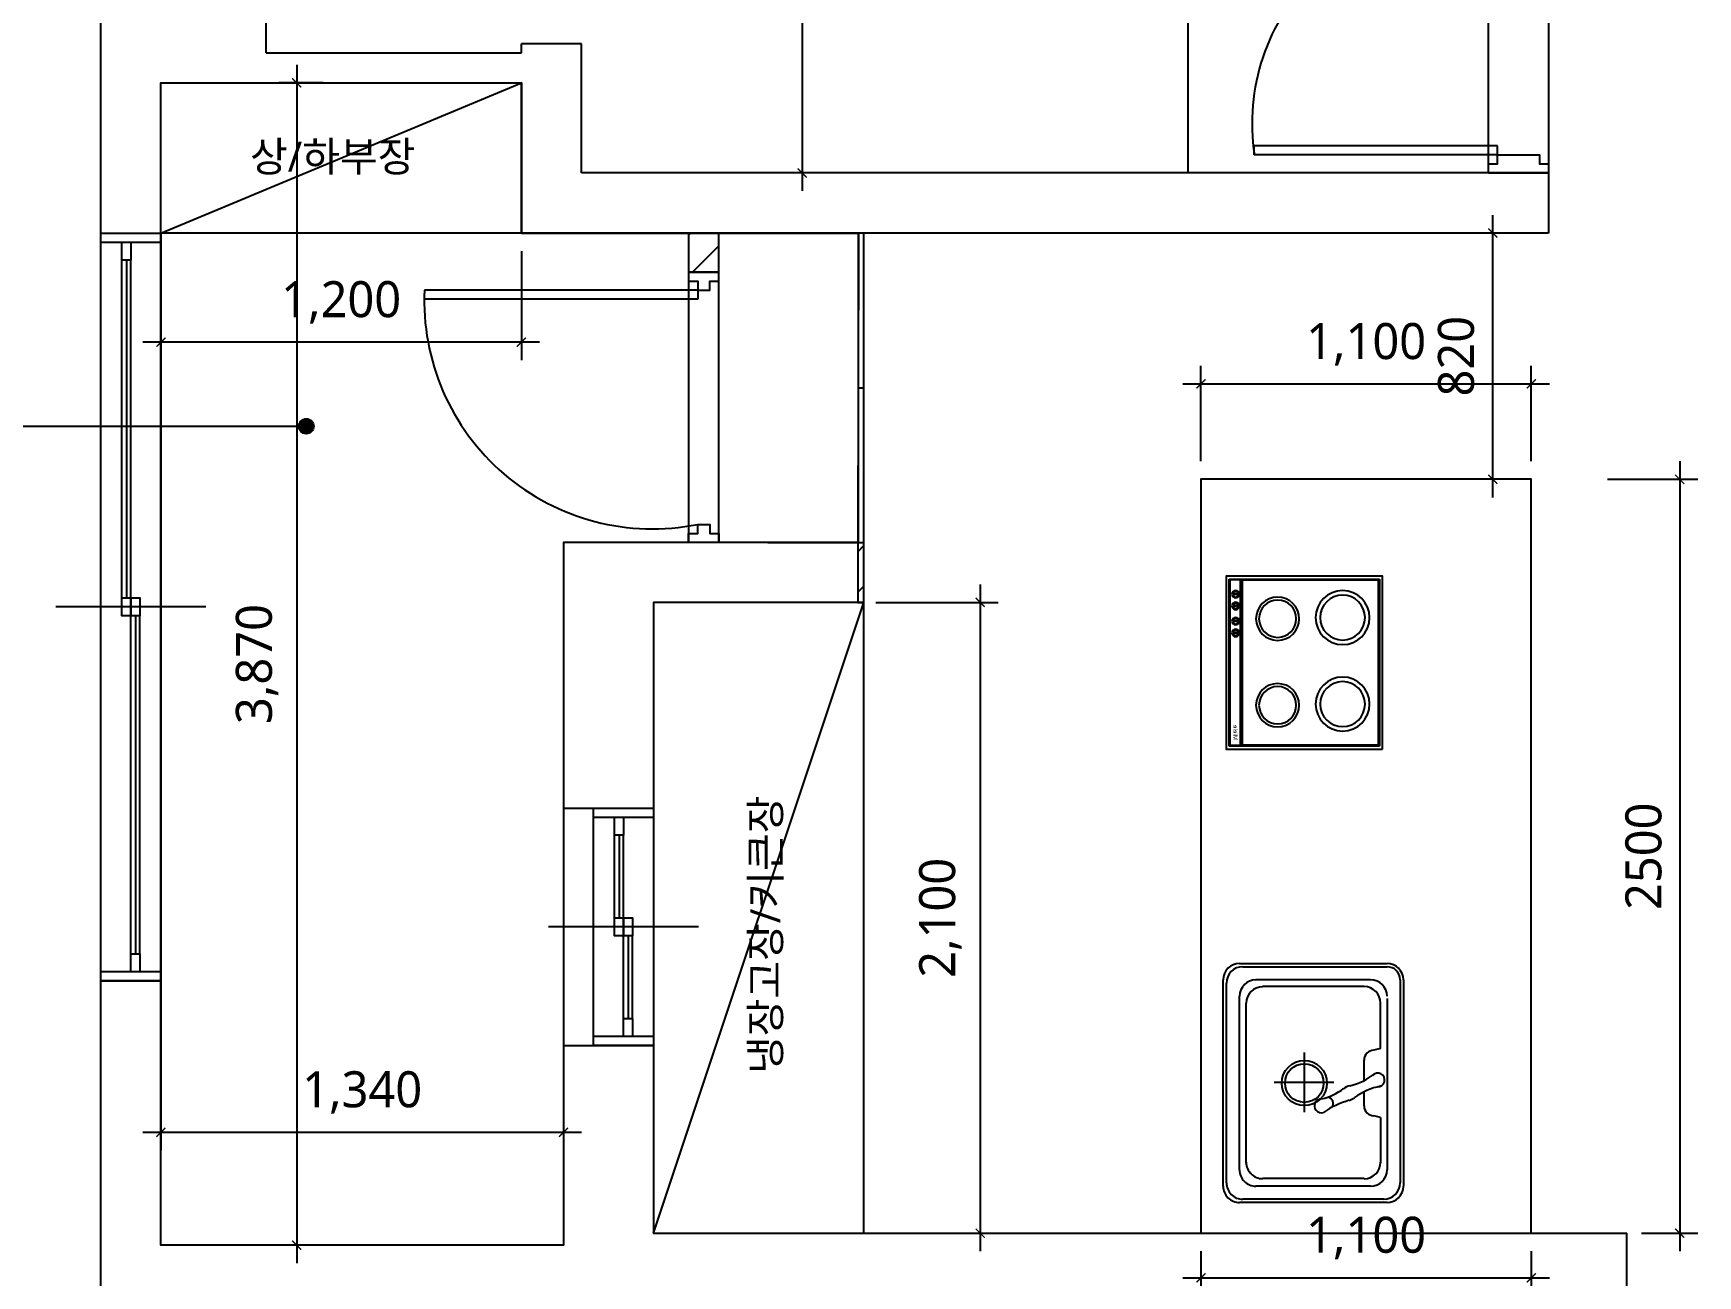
# Model space of a CAD drawing. Header units: millimetres. Extents: x 83042 to 109442, y 67232 to 86252.
# Drawn here: x 89099 to 94640, y 75289 to 79426 of the extents above; entities that cross this region are included whole.
import ezdxf

# ---------------------------------------------------------------- set-up
doc = ezdxf.new("R2010")
doc.units = ezdxf.units.MM
doc.linetypes.add('DASHED', pattern=[0.75, 0.5, -0.25])
for name, color, linetype in [('0-ELC TEXT', 7, 'Continuous'), ('04.FUR.기성가구', 252, 'DASHED'), ('06-FUR', 6, 'Continuous'), ('CEIL-LIGHT', 7, 'Continuous'), ('CO-FURB-DN', 9, 'Continuous'), ('DIM', 7, 'Continuous'), ('F-WALL2', 3, 'Continuous'), ('text', 7, 'Continuous'), ('도면층2', 2, 'Continuous'), ('도면층4', 4, 'Continuous'), ('도면층5', 5, 'Continuous')]:
    doc.layers.add(name, color=color, linetype=linetype)
doc.styles.add('DH-TEXT', font='malgun.ttf')
doc.styles.add('HY 울릉도 L', font='malgun.ttf')
doc.styles.add('N 맑은고딕', font='malgun.ttf')
doc.dimstyles.new('60', dxfattribs={"dimscale": 60, "dimtxt": 2, "dimasz": 1, "dimexe": 1, "dimexo": 1, "dimgap": 1, "dimtad": 1, "dimdec": 0, "dimrnd": 0.05, "dimdsep": 46, "dimlunit": 6, "dimtxsty": 'HY 울릉도 L', "dimblk": 'ARCHTICK', "dimcen": 2.5, "dimdle": 1, "dimclrd": 133, "dimclre": 133, "dimclrt": 30, "dimadec": 0, "dimazin": 0, "dimtfac": 1, "dimtdec": 0, "dimtix": 1, "dimtmove": 2, "dimatfit": 3, "dimldrblk": 'ARCHTICK', "dimfxl": 1, "dimlwd": -1, "dimlwe": -1, "dimarcsym": 0})

# ---------------------------------------------------------------- blocks, each defined once
blk = doc.blocks.new('FB-021')
at = {"layer": 'CO-FURB-DN', "color": 8}
for p, q in [((-228.9, 399.9), (228.9, 399.9)), ((-265.3, 36.4), (-265.3, 363.6)), ((-187.4, 363.6), (192.6, 363.6)), ((265.3, 363.6), (265.3, 36.4)), ((-228.9, 327.2), (-228.9, 72.7)), ((228.9, 327.2), (228.9, 72.7)), ((228.9, 0), (-228.9, 0)), ((192.6, 36.4), (-192.6, 36.4))]:
    blk.add_line(p, q, dxfattribs=at)
at = {"layer": 'CO-FURB-DN', "color": 251}
for p, q in [((-228.9, 392.7), (221.7, 392.7)), ((-258, 43.6), (-258, 363.6)), ((-76.4, 349), (-178, 349)), ((-76.4, 349), (-72.7, 334.5)), ((76.4, 349), (72.7, 334.5)), ((76.4, 349), (178, 349)), ((258, 356.3), (258, 43.6)), ((-213.8, 313.1), (-213.8, 87.6)), ((-5.1, 312.7), (-51.6, 312.7)), ((50.9, 312.7), (19.7, 312.7)), ((212.3, 313.1), (212.3, 87.6)), ((-1.4, 245.4), (-1.4, 113.5)), ((-67.3, 179.4), (64.6, 179.4)), ((178, 50.9), (-177.4, 50.9)), ((221.7, 7.3), (-221.7, 7.3))]:
    blk.add_line(p, q, dxfattribs=at)
for radius in [50.2, 42.9]:
    blk.add_circle((0.1, 180.1), radius, dxfattribs=at)
at = {"layer": 'CO-FURB-DN', "color": 8}
for centre, radius, start, end in [((-228.9, 363.6), 36.4, 90, 180), ((228.9, 363.6), 36.4, 0, 90), ((-192.6, 327.2), 36.4, 90, 180), ((-6.6, 343), 15.3, 359.2451, 229.3055), ((-131.8, 248.8), 141.7, 13.1394, 38.5882), ((146.6, 375.3), 141.7, 190.5553, 216.4137), ((192.6, 327.2), 36.4, 0, 90), ((43.5, 289.7), 38.3, 193.1394, 216.3213), ((-101.6, 183.1), 141.7, 14.798, 36.3213), ((1.8, 268.4), 38.3, 16.5509, 36.4137), ((236.7, 338.3), 206.8, 196.5509, 214.0056), ((45.8, 228.7), 15.3, 58.1457, 163.3853), ((50.7, 217.8), 15.3, 174.4612, 18.1232), ((-192.6, 72.7), 36.4, 180, 270), ((192.6, 72.7), 36.4, 270, 0), ((-228.9, 36.4), 36.4, 180, 270), ((228.9, 36.4), 36.4, 270, 0)]:
    blk.add_arc(centre, radius, start, end, dxfattribs=at)
at = {"layer": 'CO-FURB-DN', "color": 251}
for centre, radius, start, end in [((-228.9, 363.6), 29.1, 90, 180), ((221.7, 356.3), 36.4, 0, 90), ((-177.4, 312.7), 36.4, 90, 180), ((-50.9, 334.5), 21.8, 180, 270), ((50.9, 334.5), 21.8, 270, 0), ((176, 312.7), 36.4, 0, 90), ((-176.7, 87.9), 37, 180.4305, 268.9606), ((176, 87.6), 36.4, 270, 0), ((-221.7, 43.6), 36.4, 180, 270), ((221.7, 43.6), 36.4, 270, 0)]:
    blk.add_arc(centre, radius, start, end, dxfattribs=at)
blk = doc.blocks.new('FB-009')
at = {"layer": 'CO-FURB-DN', "color": 251}
for p, q in [((10, 510), (10, 10)), ((278, 510), (10, 510)), ((13.4, 505.2), (13.4, 53.7)), ((275.4, 505.2), (13.4, 505.2)), ((566, 510), (266.8, 510)), ((563.4, 505.2), (266.8, 505.2)), ((563.4, 53.7), (563.4, 505.2)), ((566, 10), (566, 510)), ((10, 50), (278, 50)), ((10, 10), (278, 10)), ((12.2, 46.5), (12.2, 13.4)), ((276.4, 46.5), (12.2, 46.5)), ((12.2, 13.4), (276.4, 13.4)), ((13.4, 53.7), (275.4, 53.7)), ((266.8, 53.7), (563.4, 53.7)), ((266.8, 50), (566, 50)), ((564.4, 46.5), (266.8, 46.5)), ((266.8, 13.4), (564.4, 13.4)), ((266.8, 10), (566, 10)), ((385, 40.6), (385, 21.8)), ((388, 40.6), (388, 21.8)), ((424.2, 40.6), (424.2, 21.8)), ((427.2, 40.6), (427.2, 21.8)), ((474.9, 40.6), (474.9, 21.8)), ((477.9, 40.6), (477.9, 21.8)), ((514, 40.6), (514, 21.8)), ((517, 40.6), (517, 21.8)), ((564.4, 13.4), (564.4, 46.5))]:
    blk.add_line(p, q, dxfattribs=at)
at = {"layer": 'CO-FURB-DN'}
blk.add_lwpolyline([(0, 520), (576, 520), (576, 0), (0, 0)], close=True, dxfattribs=at)
at = {"layer": 'CO-FURB-DN', "color": 251}
for centre, radius in [((149.6, 387.2), 89.9), ((149.6, 387.2), 74.9), ((437.6, 387.2), 89.9), ((437.6, 387.2), 74.9), ((145.8, 170.8), 72), ((145.8, 170.8), 62), ((433.8, 170.8), 72), ((433.8, 170.8), 62), ((386.5, 31.2), 12.5), ((386.5, 31.2), 9.52), ((425.6, 31.2), 12.5), ((425.6, 31.2), 9.52), ((476.3, 31.2), 12.5), ((476.3, 31.2), 9.52), ((515.5, 31.2), 12.5), ((515.5, 31.2), 9.52)]:
    blk.add_circle(centre, radius, dxfattribs=at)
at = {"layer": 'CO-FURB-DN', "color": 251, "style": 'DH-TEXT'}
blk.add_text('Miele', height=15, dxfattribs=at).set_placement((29, 23.1))
blk = doc.blocks.new('_ARCHTICK')
at = {"color": 0, "linetype": 'ByBlock', "const_width": 0.075}
blk.add_lwpolyline([(-0.25, -0.25), (0.25, 0.25)], dxfattribs=at)
blk = doc.blocks.new('*D122')
at = {"layer": 'Defpoints', "color": 0, "transparency": 16777216}
for p in [(94280.2, 77941), (91844, 77531), (91864, 75431), (92251.4, 75431), (94393.3, 75431), (94580.2, 75431)]:
    blk.add_point(p, dxfattribs=at)
at = {"layer": 'DIM', "color": 133, "transparency": 16777216}
for p, q in [((94580.2, 78001), (94580.2, 75371)), ((94340.2, 77941), (94640.2, 77941)), ((92251.4, 77591), (92251.4, 75371)), ((91904, 77531), (92311.4, 77531)), ((91924, 75431), (92311.4, 75431)), ((94453.3, 75431), (94640.2, 75431))]:
    blk.add_line(p, q, dxfattribs=at)
at = {"layer": 'DIM', "color": 133, "transparency": 16777216, "xscale": 60, "yscale": 60, "zscale": 60}
for p, rotation in [((94580.2, 77941), 90), ((92251.4, 77531), 90), ((92251.4, 75431), 270), ((94580.2, 75431), 270)]:
    blk.add_blockref('_ARCHTICK', p, dxfattribs=dict(at, rotation=rotation))
at = {"layer": 'DIM', "color": 30, "transparency": 16777216, "char_height": 120, "attachment_point": 5, "rotation": 90, "style": 'HY 울릉도 L'}
for s, insert in [('2500', (94460.2, 76686)), ('2,100', (92119, 76481))]:
    blk.add_mtext(s, dxfattribs=dict(at, insert=insert))
blk = doc.blocks.new('*D130')
at = {"layer": 'Defpoints', "color": 0, "transparency": 16777216}
for p in [(89874, 83911), (89874, 82971), (93944, 82971), (91660.4, 74682.8), (91739, 74682.8), (91739, 72671)]:
    blk.add_point(p, dxfattribs=at)
at = {"layer": 'DIM', "color": 133, "transparency": 16777216}
for p, q in [((89874, 83031), (89874, 83971)), ((93944, 83031), (93944, 83971)), ((94004, 83911), (89814, 83911)), ((91660.4, 72611), (91660.4, 74742.8)), ((91679, 74682.8), (91600.4, 74682.8)), ((91679, 72671), (91600.4, 72671))]:
    blk.add_line(p, q, dxfattribs=at)
at = {"layer": 'DIM', "color": 133, "transparency": 16777216, "xscale": 60, "yscale": 60, "zscale": 60}
for p, rotation in [((89874, 83911), 180), ((91660.4, 74682.8), 90), ((91660.4, 72671), 270)]:
    blk.add_blockref('_ARCHTICK', p, dxfattribs=dict(at, rotation=rotation))
blk.add_blockref('_ARCHTICK', (93944, 83911), dxfattribs=at)
at = {"layer": 'DIM', "color": 30, "transparency": 16777216, "insert": (91909, 84042.5), "char_height": 120, "attachment_point": 5, "style": 'HY 울릉도 L'}
blk.add_mtext('4,070', dxfattribs=at)
at = {"layer": 'DIM', "color": 30, "transparency": 16777216, "insert": (91528, 73676.9), "char_height": 120, "attachment_point": 5, "rotation": 90, "style": 'HY 울릉도 L'}
blk.add_mtext('2,012', dxfattribs=at)
blk = doc.blocks.new('*D121')
at = {"layer": 'Defpoints', "color": 0, "transparency": 16777216}
for p in [(94086.3, 78259), (92986.3, 77941), (94086.3, 77941), (90174, 74682.8), (91404, 74682.8), (91404, 74314.8)]:
    blk.add_point(p, dxfattribs=at)
at = {"layer": 'DIM', "color": 133, "transparency": 16777216}
for p, q in [((92986.3, 78001), (92986.3, 78319)), ((94086.3, 78001), (94086.3, 78319)), ((92926.3, 78259), (94146.3, 78259)), ((90174, 74622.8), (90174, 74254.8)), ((91404, 74622.8), (91404, 74254.8)), ((90114, 74314.8), (91464, 74314.8))]:
    blk.add_line(p, q, dxfattribs=at)
at = {"layer": 'DIM', "color": 133, "transparency": 16777216, "xscale": 60, "yscale": 60, "zscale": 60, "rotation": 180}
for p in [(92986.3, 78259), (90174, 74314.8)]:
    blk.add_blockref('_ARCHTICK', p, dxfattribs=at)
at = {"layer": 'DIM', "color": 133, "transparency": 16777216, "xscale": 60, "yscale": 60, "zscale": 60}
for p in [(94086.3, 78259), (91404, 74314.8)]:
    blk.add_blockref('_ARCHTICK', p, dxfattribs=at)
at = {"layer": 'DIM', "color": 30, "transparency": 16777216, "char_height": 120, "attachment_point": 5, "style": 'HY 울릉도 L'}
for s, insert in [('1,100', (93536.3, 78390.4)), ('1,230', (90789, 74447.1))]:
    blk.add_mtext(s, dxfattribs=dict(at, insert=insert))
blk = doc.blocks.new('*D123')
at = {"layer": 'Defpoints', "color": 0, "transparency": 16777216}
for p in [(89524, 78761), (90724, 78761), (89524, 78397.5)]:
    blk.add_point(p, dxfattribs=at)
at = {"layer": 'DIM', "color": 133, "transparency": 16777216}
for p, q in [((89524, 78701), (89524, 78337.5)), ((90724, 78701), (90724, 78337.5)), ((90784, 78397.5), (89464, 78397.5))]:
    blk.add_line(p, q, dxfattribs=at)
at = {"layer": 'DIM', "color": 133, "transparency": 16777216, "xscale": 60, "yscale": 60, "zscale": 60, "rotation": 180}
blk.add_blockref('_ARCHTICK', (89524, 78397.5), dxfattribs=at)
at = {"layer": 'DIM', "color": 133, "transparency": 16777216, "xscale": 60, "yscale": 60, "zscale": 60}
blk.add_blockref('_ARCHTICK', (90724, 78397.5), dxfattribs=at)
at = {"layer": 'DIM', "color": 30, "transparency": 16777216, "insert": (90124, 78529.9), "char_height": 120, "attachment_point": 5, "style": 'HY 울릉도 L'}
blk.add_mtext('1,200', dxfattribs=at)
blk = doc.blocks.new('*D127')
at = {"layer": 'Defpoints', "color": 0, "transparency": 16777216}
for p in [(91986.4, 82711), (91658.9, 78961), (91986.4, 78961)]:
    blk.add_point(p, dxfattribs=at)
at = {"layer": 'DIM', "color": 133, "transparency": 16777216}
for p, q in [((91658.9, 82771), (91658.9, 78901)), ((91926.4, 82711), (91598.9, 82711)), ((91926.4, 78961), (91598.9, 78961))]:
    blk.add_line(p, q, dxfattribs=at)
at = {"layer": 'DIM', "color": 133, "transparency": 16777216, "xscale": 60, "yscale": 60, "zscale": 60}
for p, rotation in [((91658.9, 82711), 90), ((91658.9, 78961), 270)]:
    blk.add_blockref('_ARCHTICK', p, dxfattribs=dict(at, rotation=rotation))
at = {"layer": 'DIM', "color": 30, "transparency": 16777216, "insert": (91526.8, 80836), "char_height": 120, "attachment_point": 5, "rotation": 90, "style": 'HY 울릉도 L'}
blk.add_mtext('3,750', dxfattribs=at)
blk = doc.blocks.new('*D135')
at = {"layer": 'Defpoints', "color": 0, "transparency": 16777216}
for p in [(89524, 76506.4), (90864, 76210.6), (90864, 75766.9)]:
    blk.add_point(p, dxfattribs=at)
at = {"layer": 'DIM', "color": 133, "transparency": 16777216}
for p, q in [((89524, 76446.4), (89524, 75706.9)), ((90864, 76150.6), (90864, 75706.9)), ((89464, 75766.9), (90924, 75766.9))]:
    blk.add_line(p, q, dxfattribs=at)
at = {"layer": 'DIM', "color": 133, "transparency": 16777216, "xscale": 60, "yscale": 60, "zscale": 60, "rotation": 180}
blk.add_blockref('_ARCHTICK', (89524, 75766.9), dxfattribs=at)
at = {"layer": 'DIM', "color": 133, "transparency": 16777216, "xscale": 60, "yscale": 60, "zscale": 60}
blk.add_blockref('_ARCHTICK', (90864, 75766.9), dxfattribs=at)
at = {"layer": 'DIM', "color": 30, "transparency": 16777216, "insert": (90194, 75899.3), "char_height": 120, "attachment_point": 5, "style": 'HY 울릉도 L'}
blk.add_mtext('1,340', dxfattribs=at)
blk = doc.blocks.new('*D136')
at = {"layer": 'Defpoints', "color": 0, "transparency": 16777216}
for p in [(90124, 79261), (89976.2, 75391), (90124, 75391)]:
    blk.add_point(p, dxfattribs=at)
at = {"layer": 'DIM', "color": 133, "transparency": 16777216}
for p, q in [((89976.2, 79321), (89976.2, 75331)), ((90064, 79261), (89916.2, 79261)), ((90064, 75391), (89916.2, 75391))]:
    blk.add_line(p, q, dxfattribs=at)
at = {"layer": 'DIM', "color": 133, "transparency": 16777216, "xscale": 60, "yscale": 60, "zscale": 60}
for p, rotation in [((89976.2, 79261), 90), ((89976.2, 75391), 270)]:
    blk.add_blockref('_ARCHTICK', p, dxfattribs=dict(at, rotation=rotation))
at = {"layer": 'DIM', "color": 30, "transparency": 16777216, "insert": (89844.2, 77326), "char_height": 120, "attachment_point": 5, "rotation": 90, "style": 'HY 울릉도 L'}
blk.add_mtext('3,870', dxfattribs=at)
blk = doc.blocks.new('*D144')
at = {"layer": 'Defpoints', "color": 0, "transparency": 16777216}
for p in [(93958.2, 78761), (94086.3, 78761), (94086.3, 77941)]:
    blk.add_point(p, dxfattribs=at)
at = {"layer": 'DIM', "color": 133, "transparency": 16777216}
for p, q in [((93958.2, 77881), (93958.2, 78821)), ((94026.3, 78761), (93898.2, 78761)), ((94026.3, 77941), (93898.2, 77941))]:
    blk.add_line(p, q, dxfattribs=at)
at = {"layer": 'DIM', "color": 133, "transparency": 16777216, "xscale": 60, "yscale": 60, "zscale": 60}
for p, rotation in [((93958.2, 78761), 90), ((93958.2, 77941), 270)]:
    blk.add_blockref('_ARCHTICK', p, dxfattribs=dict(at, rotation=rotation))
at = {"layer": 'DIM', "color": 30, "transparency": 16777216, "insert": (93836.2, 78351), "char_height": 120, "attachment_point": 5, "rotation": 90, "style": 'HY 울릉도 L'}
blk.add_mtext('820', dxfattribs=at)
blk = doc.blocks.new('*D145')
at = {"layer": 'Defpoints', "color": 0, "transparency": 16777216}
for p in [(92986.3, 75431), (94086.3, 75431), (94086.3, 75282.5)]:
    blk.add_point(p, dxfattribs=at)
at = {"layer": 'DIM', "color": 133, "transparency": 16777216}
for p, q in [((92986.3, 75371), (92986.3, 75222.5)), ((94086.3, 75371), (94086.3, 75222.5)), ((92926.3, 75282.5), (94146.3, 75282.5))]:
    blk.add_line(p, q, dxfattribs=at)
at = {"layer": 'DIM', "color": 133, "transparency": 16777216, "xscale": 60, "yscale": 60, "zscale": 60, "rotation": 180}
blk.add_blockref('_ARCHTICK', (92986.3, 75282.5), dxfattribs=at)
at = {"layer": 'DIM', "color": 133, "transparency": 16777216, "xscale": 60, "yscale": 60, "zscale": 60}
blk.add_blockref('_ARCHTICK', (94086.3, 75282.5), dxfattribs=at)
at = {"layer": 'DIM', "color": 30, "transparency": 16777216, "insert": (93536.3, 75414.9), "char_height": 120, "attachment_point": 5, "style": 'HY 울릉도 L'}
blk.add_mtext('1,100', dxfattribs=at)

msp = doc.modelspace()

# ---------------------------------------------------------------- hatches: boundary and pattern name
at = {"layer": '0-ELC TEXT'}
h = msp.add_hatch(color=256, dxfattribs=at)
h.dxf.hatch_style = 1
edge = h.paths.add_edge_path()
edge.add_arc((90007.7, 78117.6), 25, -180, 180)
at = {"layer": 'F-WALL2'}
h = msp.add_hatch(dxfattribs=at)
h.set_pattern_fill('ANSI31', color=256, scale=30)
h.paths.add_polyline_path([(91380.9, 78761), (91280.9, 78761), (91280.9, 78631), (91380.9, 78631)])
h = msp.add_hatch(dxfattribs=at)
h.set_pattern_fill('ANSI31', color=256, scale=30)
h.paths.add_polyline_path([(91864, 77731), (91844, 77731), (91844, 77531), (91864, 77531)])

# ---------------------------------------------------------------- linework, layer by layer
at = {"layer": '0-ELC TEXT'}
msp.add_line((89024, 78117.6), (90007.7, 78117.6), dxfattribs=at)
msp.add_circle((90007.7, 78117.6), 25, dxfattribs=at)
at = {"layer": '04.FUR.기성가구'}
msp.add_line((92944, 78961), (92944, 82711), dxfattribs=at)
at = {"layer": '06-FUR'}
for p, q in [((89524, 78761), (90724, 79261)), ((91280.9, 78761), (91280.9, 78631)), ((91846, 77731), (91846, 78761)), ((91864, 77731), (91864, 78761)), ((91846, 78246), (91864, 78246)), ((91164, 75431), (91864, 77531))]:
    msp.add_line(p, q, dxfattribs=at)
for points in [[(90724, 78761), (89524, 78761), (89524, 79261), (90724, 79261)], [(92986.3, 75431), (94086.3, 75431), (94086.3, 77941), (92986.3, 77941)], [(91864, 77531), (91164, 77531), (91164, 75431), (91864, 75431)]]:
    msp.add_lwpolyline(points, close=True, dxfattribs=at)
msp.add_lwpolyline([(89524, 79261), (90724, 79261), (90724, 78761), (91846, 78761), (91844, 77731), (90864, 77731), (90864, 75391), (89524, 75391), (89524, 79261)], dxfattribs=at)
at = {"layer": 'CEIL-LIGHT'}
msp.add_line((93944, 78961), (93944, 81971), dxfattribs=at)
at = {"layer": 'F-WALL2'}
for p, q in [((91280.9, 78761), (91280.9, 78631)), ((91380.9, 78631), (91380.9, 78761)), ((91280.9, 78631), (91380.9, 78631)), ((91844, 77731), (91844, 77531)), ((91844, 77731), (91864, 77731)), ((91864, 77531), (91864, 77731)), ((91844, 77531), (91864, 77531))]:
    msp.add_line(p, q, dxfattribs=at)
at = {"layer": '도면층2'}
for p, q in [((89874, 79361), (89874, 82711)), ((89324, 78761), (89324, 79461)), ((89874, 79361), (90724, 79361)), ((90724, 79361), (90724, 79391)), ((90924, 79391), (90724, 79391)), ((90924, 78961), (90924, 79391)), ((89524, 78761), (89524, 79261)), ((89524, 79261), (90724, 79261)), ((90724, 78761), (90724, 79261)), ((94144, 78961), (90924, 78961)), ((94144, 78961), (94144, 78761)), ((89324, 78761), (89524, 78761)), ((91544, 78761), (90724, 78761)), ((94144, 78761), (91544, 78761)), ((91544, 77731), (90864, 77731)), ((90864, 77731), (90864, 76846)), ((91544, 77731), (91844, 77731)), ((91844, 77531), (91164, 77531)), ((91164, 77531), (91164, 76846)), ((90864, 76846), (91164, 76846)), ((89324, 75171), (89324, 76271)), ((89324, 76271), (89524, 76271)), ((89524, 75391), (89524, 76271)), ((90864, 76056), (90864, 75391)), ((90864, 76056), (91164, 76056)), ((91164, 76056), (91164, 75431)), ((91164, 75431), (92204, 75431)), ((92204, 75431), (94404, 75431)), ((94404, 75164.5), (94404, 75431)), ((90864, 75391), (89524, 75391))]:
    msp.add_line(p, q, dxfattribs=at)
at = {"layer": '도면층4'}
for p, q in [((93944, 78961), (93944, 79861)), ((94144, 79861), (94144, 78961)), ((93164, 79021), (93164, 79051)), ((93974, 79021), (93164, 79021)), ((93974, 79051), (93164.6, 79051)), ((93974, 79021), (93974, 79051)), ((94144, 78961), (93944, 78961)), ((93944, 78961), (94144, 78961)), ((89324, 76271), (89324, 78761)), ((89324, 78761), (89524, 78761)), ((89524, 78761), (89524, 76271)), ((89324, 78731), (89524, 78731)), ((89409, 78671), (89409, 77546)), ((91280.9, 78631), (91280.9, 77731)), ((91380.9, 77731), (91380.9, 78631)), ((91310.9, 78571), (90400.9, 78571)), ((91310.9, 78541), (90401.5, 78541)), ((91310.9, 78571), (91310.9, 78541)), ((89674, 77516), (89174, 77516)), ((89439, 77486), (89439, 76361)), ((90964, 76846), (91164, 76846)), ((90964, 76056), (90964, 76846)), ((90964, 76816), (91164, 76816)), ((91164, 76846), (91164, 76056)), ((91049, 76756), (91049, 76481)), ((91314, 76451), (90814, 76451)), ((91079, 76421), (91079, 76146)), ((89524, 76301), (89324, 76301)), ((89524, 76271), (89324, 76271)), ((91164, 76086), (90964, 76086)), ((91164, 76056), (90964, 76056))]:
    msp.add_line(p, q, dxfattribs=at)
for points in [[(93944, 78961), (93944, 78991), (93974, 78991), (93974, 79021), (94114, 79021), (94114, 78991), (94144, 78991), (94144, 78961), (93944, 78961)], [(91280.9, 78631), (91280.9, 78601), (91310.9, 78601), (91310.9, 78571), (91350.9, 78571), (91350.9, 78601), (91380.9, 78601), (91380.9, 78631), (91280.9, 78631)], [(91280.9, 77731), (91280.9, 77761), (91310.9, 77761), (91310.9, 77791), (91350.9, 77791), (91350.9, 77761), (91380.9, 77761), (91380.9, 77731), (91280.9, 77731)]]:
    msp.add_lwpolyline(points, dxfattribs=at)
for points in [[(89394, 78731), (89424, 78731), (89424, 78671), (89394, 78671)], [(89394, 77546), (89424, 77546), (89424, 77486), (89394, 77486)], [(89424, 77546), (89454, 77546), (89454, 77486), (89424, 77486)], [(91034, 76816), (91064, 76816), (91064, 76756), (91034, 76756)], [(91034, 76481), (91064, 76481), (91064, 76421), (91034, 76421)], [(91064, 76481), (91094, 76481), (91094, 76421), (91064, 76421)], [(89424, 76361), (89454, 76361), (89454, 76301), (89424, 76301)], [(91064, 76146), (91094, 76146), (91094, 76086), (91064, 76086)]]:
    msp.add_lwpolyline(points, close=True, dxfattribs=at)
for centre, radius, start, end in [((93842.9, 79127.1), 686.5, 78.9875, 188.8899), ((91160.7, 78536.1), 760.1, 177.366, 281.3968)]:
    msp.add_arc(centre, radius, start, end, dxfattribs=at)
at = {"layer": '도면층5'}
for p, q in [((89394, 77546), (89394, 78671)), ((89424, 77546), (89424, 78671)), ((89424, 76361), (89424, 77486)), ((89454, 76361), (89454, 77486)), ((91034, 76481), (91034, 76756)), ((91064, 76481), (91064, 76756)), ((91064, 76146), (91064, 76421)), ((91094, 76146), (91094, 76421))]:
    msp.add_line(p, q, dxfattribs=at)

# ---------------------------------------------------------------- block references
at = {"layer": 'CO-FURB-DN', "xscale": -1, "rotation": 270}
msp.add_blockref('FB-009', (93070.8, 77043), dxfattribs=at)
at = {"layer": 'CO-FURB-DN', "xscale": 1.500205058099792, "yscale": 1.500205058099792, "zscale": 1.500205058099792, "rotation": 270}
msp.add_blockref('FB-021', (93060.4, 75931.1), dxfattribs=at)

# ---------------------------------------------------------------- texts
at = {"layer": 'text', "insert": (89820.6, 79065.4), "char_height": 100, "attachment_point": 1, "style": 'N 맑은고딕'}
msp.add_mtext_dynamic_manual_height_columns('상/하부장', width=3709.595, gutter_width=303.7, heights=[65.5], dxfattribs=at)
at = {"layer": 'text', "insert": (91486.4, 75961), "char_height": 100, "attachment_point": 1, "rotation": 90, "style": 'N 맑은고딕'}
msp.add_mtext_dynamic_manual_height_columns('냉장고장/키큰장', width=3709.595, gutter_width=303.7, heights=[65.5], dxfattribs=at)

# ---------------------------------------------------------------- dimensions: what is measured, and where the dimension line sits
at = {"layer": 'DIM'}
for base, p1, p2, picture, middle in [((89874, 83911), (93944, 82971), (89874, 82971), '*D130', (91909, 84042.5)), ((89524, 78397.5), (90724, 78761), (89524, 78761), '*D123', (90124, 78529.9)), ((91404, 74314.8), (90174, 74682.8), (91404, 74682.8), '*D121', (90789, 74447.1)), ((90864, 75766.9), (89524, 76506.4), (90864, 76210.6), '*D135', (90194, 75899.3)), ((94086.3, 75282.5), (92986.3, 75431), (94086.3, 75431), '*D145', (93536.3, 75414.9))]:
    dim = msp.add_linear_dim(base=base, p1=p1, p2=p2, dimstyle='60', dxfattribs=at)
    dim.commit()
    dim.dimension.update_dxf_attribs({"geometry": picture, "text_midpoint": middle})
for base, p1, p2, picture, middle in [((91660.4, 74682.8), (91739, 72671), (91739, 74682.8), '*D130', (91528, 73676.9)), ((91658.9, 78961), (91986.4, 82711), (91986.4, 78961), '*D127', (91526.8, 80836)), ((89976.2, 75391), (90124, 79261), (90124, 75391), '*D136', (89844.2, 77326)), ((93958.2, 78761), (94086.3, 77941), (94086.3, 78761), '*D144', (93836.2, 78351)), ((92251.4, 75431), (91844, 77531), (91864, 75431), '*D122', (92119, 76481))]:
    dim = msp.add_linear_dim(base=base, p1=p1, p2=p2, angle=90, dimstyle='60', dxfattribs=at)
    dim.commit()
    dim.dimension.update_dxf_attribs({"geometry": picture, "text_midpoint": middle})
dim = msp.add_linear_dim(base=(94580.2, 75431), p1=(94280.2, 77941), p2=(94393.3, 75431), angle=90, text='2500', dimstyle='60', dxfattribs=at)
dim.commit()
dim.dimension.update_dxf_attribs({"geometry": '*D122', "text_midpoint": (94460.2, 76686)})

doc.saveas('drawing.dxf')
